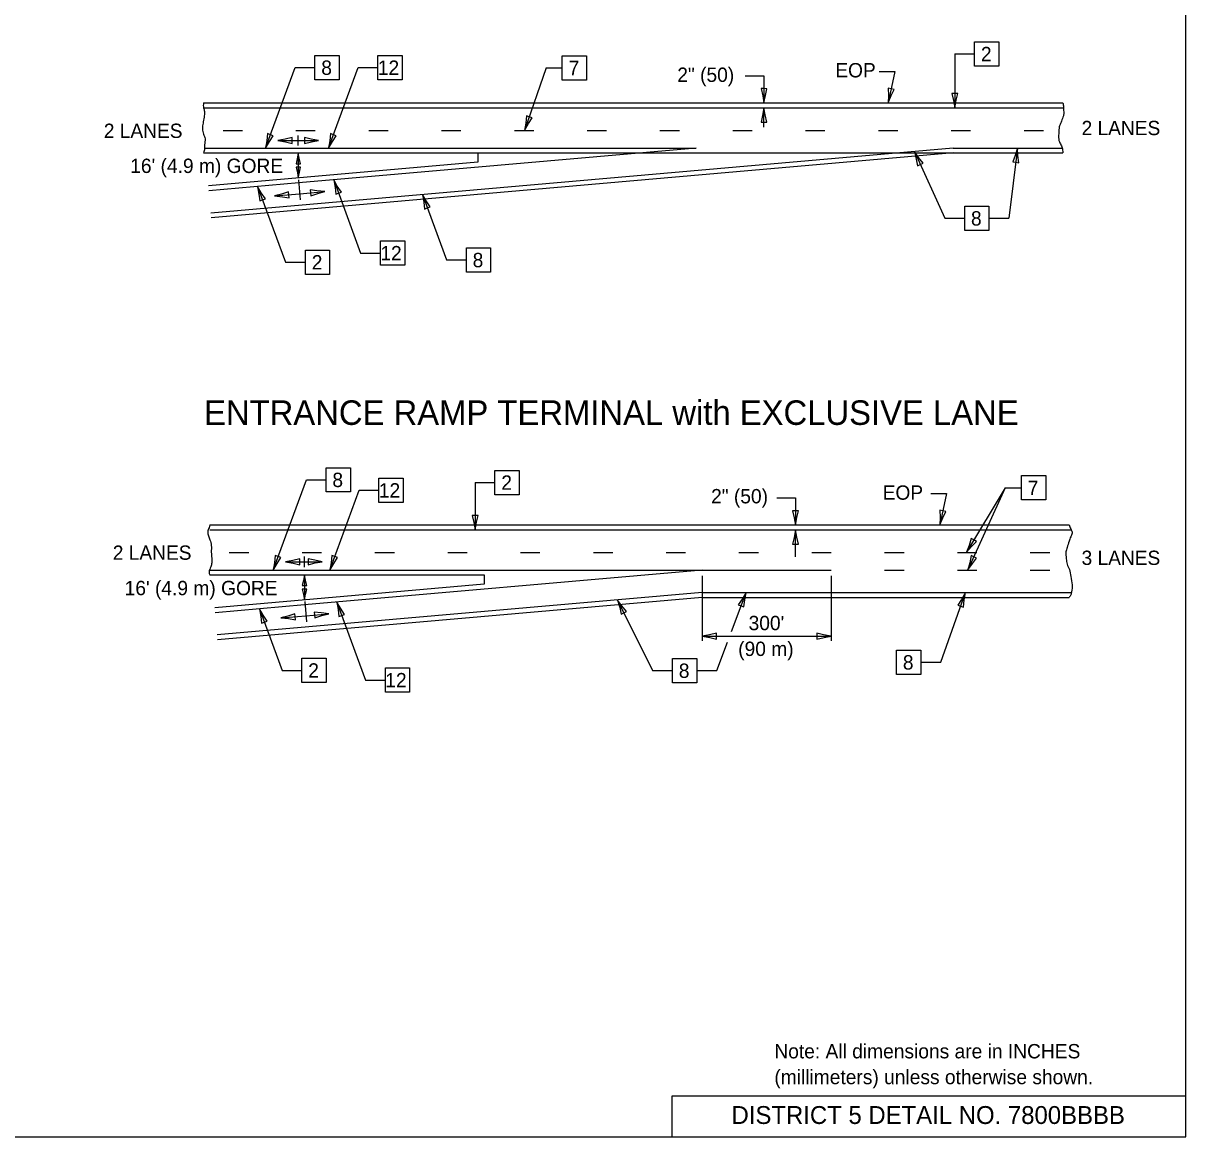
# Model space of a CAD drawing. Extents: x 2261959 to 2263219, y -3123482 to -3123082.
# Drawn here: x 2262361.8 to 2262589.3, y -3123482.2 to -3123264.2 of the extents above; entities that cross this region are included whole.
import ezdxf

# ---------------------------------------------------------------- set-up
doc = ezdxf.new("R2010")
doc.units = 0
for name, color, linetype in [('Default', 7, 'Continuous'), ('RD_Pr_Roadway_Dimensions', 7, 'Continuous'), ('RD_Pr_Roadway_Items', 7, 'Continuous'), ('RD_Pr_Roadway_Notes', 7, 'Continuous'), ('SH_General_Details', 7, 'Continuous')]:
    doc.layers.add(name, color=color, linetype=linetype)

msp = doc.modelspace()

# ---------------------------------------------------------------- linework, layer by layer
at = {"layer": 'Default'}
msp.add_lwpolyline([(2261959.29, -3123482.2), (2262589.29, -3123482.2), (2262589.29, -3123082.2), (2261959.29, -3123082.2)], close=True, dxfattribs=at)
at = {"layer": 'RD_Pr_Roadway_Dimensions'}
for p, q in [((2262503.08, -3123274.52), (2262506.74, -3123274.52)), ((2262506.74, -3123274.52), (2262506.74, -3123279.83)), ((2262506.74, -3123284.56), (2262506.74, -3123280.78)), ((2262415.59, -3123289.62), (2262415.59, -3123294.53)), ((2262509.26, -3123357.14), (2262512.93, -3123357.14)), ((2262512.93, -3123357.14), (2262512.93, -3123362.45)), ((2262512.93, -3123368.71), (2262512.93, -3123363.4)), ((2262416.82, -3123372.22), (2262416.82, -3123377.13)), ((2262494.66, -3123372.4), (2262494.66, -3123385.15)), ((2262519.91, -3123372.4), (2262519.91, -3123385.15)), ((2262494.66, -3123384.2), (2262519.91, -3123384.2))]:
    msp.add_line(p, q, dxfattribs=at)
for points in [[(2262507.33, -3123277.04), (2262506.74, -3123277.03), (2262506.16, -3123277.03), (2262506.5, -3123278.43), (2262506.74, -3123279.83), (2262507.02, -3123278.34)], [(2262506.16, -3123283.58), (2262506.74, -3123283.58), (2262507.33, -3123283.58), (2262506.99, -3123282.18), (2262506.74, -3123280.78), (2262506.47, -3123282.27)], [(2262415.15, -3123291.72), (2262415.59, -3123291.72), (2262416.03, -3123291.72), (2262415.78, -3123290.67), (2262415.59, -3123289.62), (2262415.39, -3123290.74)], [(2262416.03, -3123292.43), (2262415.59, -3123292.43), (2262415.15, -3123292.43), (2262415.41, -3123293.48), (2262415.59, -3123294.53), (2262415.8, -3123293.41)], [(2262513.51, -3123359.65), (2262512.93, -3123359.65), (2262512.34, -3123359.65), (2262512.68, -3123361.05), (2262512.93, -3123362.45), (2262513.2, -3123360.96)], [(2262512.34, -3123366.2), (2262512.93, -3123366.2), (2262513.51, -3123366.2), (2262513.17, -3123364.8), (2262512.93, -3123363.4), (2262512.66, -3123364.89)], [(2262416.38, -3123374.32), (2262416.82, -3123374.32), (2262417.26, -3123374.32), (2262417, -3123373.27), (2262416.82, -3123372.22), (2262416.61, -3123373.34)], [(2262417.26, -3123375.03), (2262416.82, -3123375.03), (2262416.38, -3123375.03), (2262416.64, -3123376.08), (2262416.82, -3123377.13), (2262417.02, -3123376.01)], [(2262497.46, -3123384.79), (2262497.46, -3123384.2), (2262497.46, -3123383.62), (2262496.06, -3123383.96), (2262494.66, -3123384.2), (2262496.15, -3123384.47)], [(2262517.11, -3123383.62), (2262517.11, -3123384.2), (2262517.11, -3123384.79), (2262518.51, -3123384.44), (2262519.91, -3123384.2), (2262518.41, -3123383.93)]]:
    msp.add_lwpolyline(points, close=True, dxfattribs=at)
at = {"layer": 'RD_Pr_Roadway_Items'}
for p, q in [((2262397.07, -3123279.83), (2262565.24, -3123279.83)), ((2262397.07, -3123280.78), (2262565.36, -3123280.78)), ((2262400.87, -3123285.2), (2262404.67, -3123285.2)), ((2262415.12, -3123285.2), (2262418.92, -3123285.2)), ((2262429.37, -3123285.2), (2262433.17, -3123285.2)), ((2262443.62, -3123285.2), (2262447.43, -3123285.2)), ((2262457.88, -3123285.2), (2262461.68, -3123285.2)), ((2262472.13, -3123285.2), (2262475.93, -3123285.2)), ((2262486.38, -3123285.2), (2262490.18, -3123285.2)), ((2262500.63, -3123285.2), (2262504.43, -3123285.2)), ((2262514.88, -3123285.2), (2262518.68, -3123285.2)), ((2262529.13, -3123285.2), (2262532.93, -3123285.2)), ((2262543.39, -3123285.2), (2262547.19, -3123285.2)), ((2262557.64, -3123285.2), (2262561.44, -3123285.2)), ((2262397.26, -3123288.67), (2262415.59, -3123288.67)), ((2262543.78, -3123288.67), (2262398.49, -3123301.39)), ((2262415.59, -3123288.67), (2262493.44, -3123288.67)), ((2262493.44, -3123288.67), (2262415.68, -3123295.47)), ((2262543.78, -3123288.67), (2262565.11, -3123288.67)), ((2262397.07, -3123289.62), (2262565.24, -3123289.62)), ((2262543.86, -3123289.62), (2262398.57, -3123302.33)), ((2262450.75, -3123289.62), (2262450.75, -3123291.45)), ((2262450.75, -3123291.45), (2262398.02, -3123296.06)), ((2262415.68, -3123295.47), (2262398.11, -3123297.01)), ((2262398.29, -3123362.43), (2262566.47, -3123362.43)), ((2262398.29, -3123363.38), (2262566.84, -3123363.38)), ((2262402.09, -3123367.8), (2262405.89, -3123367.8)), ((2262416.35, -3123367.8), (2262420.15, -3123367.8)), ((2262430.6, -3123367.8), (2262434.4, -3123367.8)), ((2262444.85, -3123367.8), (2262448.65, -3123367.8)), ((2262459.1, -3123367.8), (2262462.9, -3123367.8)), ((2262473.35, -3123367.8), (2262477.15, -3123367.8)), ((2262487.6, -3123367.8), (2262491.41, -3123367.8)), ((2262501.85, -3123367.8), (2262505.65, -3123367.8)), ((2262516.11, -3123367.8), (2262519.91, -3123367.8)), ((2262530.36, -3123367.8), (2262534.16, -3123367.8)), ((2262544.61, -3123367.8), (2262548.41, -3123367.8)), ((2262558.86, -3123367.8), (2262562.67, -3123367.8)), ((2262398.29, -3123371.27), (2262416.82, -3123371.27)), ((2262398.29, -3123372.22), (2262451.97, -3123372.22)), ((2262494.66, -3123371.27), (2262416.82, -3123378.08)), ((2262416.82, -3123371.27), (2262494.66, -3123371.27)), ((2262451.97, -3123372.22), (2262451.97, -3123374.05)), ((2262494.66, -3123371.27), (2262519.91, -3123371.27)), ((2262530.36, -3123371.27), (2262534.16, -3123371.27)), ((2262544.61, -3123371.27), (2262548.41, -3123371.27)), ((2262558.86, -3123371.27), (2262562.67, -3123371.27)), ((2262451.97, -3123374.05), (2262399.25, -3123378.66)), ((2262494.66, -3123375.68), (2262399.72, -3123383.98)), ((2262494.66, -3123376.63), (2262399.8, -3123384.93)), ((2262494.66, -3123375.68), (2262566.95, -3123375.68)), ((2262494.66, -3123376.63), (2262566.47, -3123376.63)), ((2262416.82, -3123378.08), (2262399.33, -3123379.61))]:
    msp.add_line(p, q, dxfattribs=at)
for points in [[(2262397.07, -3123279.83), (2262397, -3123280.36), (2262397.07, -3123280.77), (2262397.22, -3123281.5), (2262397.15, -3123282.64), (2262396.96, -3123283.78), (2262396.84, -3123284.88), (2262397.03, -3123285.91), (2262397.34, -3123286.86), (2262397.26, -3123288), (2262397.26, -3123288.81), (2262397.07, -3123289.56)], [(2262565.24, -3123279.83), (2262565.32, -3123280.2), (2262565.36, -3123280.59), (2262565.36, -3123281.07), (2262565.41, -3123282.03), (2262565.23, -3123282.64), (2262564.88, -3123283.61), (2262564.53, -3123284.52), (2262564.45, -3123285.61), (2262564.4, -3123286.62), (2262564.66, -3123287.66), (2262565.06, -3123288.45), (2262565.19, -3123289.06), (2262565.24, -3123289.62)], [(2262398.29, -3123362.43), (2262398.13, -3123362.97), (2262397.87, -3123363.76), (2262398.04, -3123364.55), (2262398.3, -3123365.33), (2262398.57, -3123366.47), (2262398.57, -3123367.78), (2262398.66, -3123368.91), (2262398.66, -3123369.87), (2262398.48, -3123370.66), (2262398.13, -3123371.62), (2262398.29, -3123372.22)], [(2262566.47, -3123362.43), (2262566.78, -3123363.19), (2262567.05, -3123364.07), (2262566.78, -3123364.77), (2262566.44, -3123365.64), (2262566.08, -3123366.86), (2262565.82, -3123367.73), (2262565.91, -3123369.04), (2262566.08, -3123370.09), (2262566.52, -3123371.14), (2262566.78, -3123372.53), (2262567.05, -3123374.19), (2262566.96, -3123375.5), (2262566.78, -3123376.11), (2262566.47, -3123376.63)]]:
    msp.add_spline(points, degree=3, dxfattribs=at)
at = {"layer": 'RD_Pr_Roadway_Notes'}
for p, q in [((2262544.07, -3123270.24), (2262544.07, -3123280.78)), ((2262544.07, -3123270.24), (2262547.96, -3123270.24)), ((2262409.18, -3123288.67), (2262414.97, -3123272.91)), ((2262414.97, -3123272.91), (2262418.86, -3123272.91)), ((2262421.5, -3123288.67), (2262427.29, -3123272.91)), ((2262427.29, -3123272.91), (2262431.18, -3123272.91)), ((2262464.09, -3123272.97), (2262459.88, -3123285.2)), ((2262464.09, -3123272.97), (2262467.27, -3123272.97)), ((2262529.31, -3123273.64), (2262532.36, -3123273.64)), ((2262532.36, -3123273.64), (2262531.07, -3123279.81)), ((2262415.59, -3123288.18), (2262415.59, -3123286.17)), ((2262411.61, -3123287.18), (2262419.58, -3123287.18)), ((2262556.37, -3123288.67), (2262554.67, -3123302.41)), ((2262536.18, -3123289.34), (2262542.13, -3123302.41)), ((2262415.62, -3123294.87), (2262415.97, -3123298.8)), ((2262422.52, -3123294.87), (2262427.79, -3123309.22)), ((2262407.63, -3123296.18), (2262413.08, -3123311.01)), ((2262410.97, -3123298.04), (2262415.87, -3123297.61)), ((2262415.87, -3123297.61), (2262420.76, -3123297.17)), ((2262439.89, -3123297.76), (2262444.59, -3123310.57)), ((2262542.13, -3123302.41), (2262546.02, -3123302.41)), ((2262550.77, -3123302.41), (2262554.67, -3123302.41)), ((2262427.79, -3123309.22), (2262431.68, -3123309.22)), ((2262413.08, -3123311.01), (2262416.98, -3123311.01)), ((2262444.59, -3123310.57), (2262448.49, -3123310.57)), ((2262410.68, -3123371.27), (2262417.17, -3123353.61)), ((2262417.17, -3123353.61), (2262421.04, -3123353.61)), ((2262450.19, -3123354.14), (2262450.19, -3123363.39)), ((2262450.19, -3123354.14), (2262454.09, -3123354.14)), ((2262421.75, -3123371.27), (2262427.48, -3123355.66)), ((2262427.48, -3123355.66), (2262431.38, -3123355.66)), ((2262539.4, -3123356.26), (2262542.45, -3123356.26)), ((2262542.45, -3123356.26), (2262541.16, -3123362.43)), ((2262553.95, -3123355.17), (2262546.38, -3123367.78)), ((2262553.95, -3123355.17), (2262546.66, -3123371.24)), ((2262553.95, -3123355.17), (2262557.14, -3123355.17)), ((2262416.82, -3123370.68), (2262416.82, -3123368.59)), ((2262413.12, -3123369.64), (2262420.3, -3123369.64)), ((2262416.85, -3123377.45), (2262417.19, -3123381.4)), ((2262423.13, -3123377.53), (2262428.75, -3123392.82)), ((2262478.08, -3123377.13), (2262484.95, -3123390.96)), ((2262500.38, -3123383.32), (2262503.26, -3123375.68)), ((2262541.34, -3123389.32), (2262546.15, -3123375.68)), ((2262408, -3123378.85), (2262412.43, -3123390.92)), ((2262417.09, -3123380.21), (2262421.57, -3123379.81)), ((2262412.2, -3123380.64), (2262417.09, -3123380.21)), ((2262497.49, -3123390.96), (2262499.6, -3123385.38)), ((2262412.43, -3123390.92), (2262416.3, -3123390.92)), ((2262484.95, -3123390.96), (2262488.84, -3123390.96)), ((2262493.6, -3123390.96), (2262497.49, -3123390.96)), ((2262537.44, -3123389.32), (2262541.34, -3123389.32)), ((2262428.75, -3123392.82), (2262432.64, -3123392.82))]:
    msp.add_line(p, q, dxfattribs=at)
for points in [[(2262547.96, -3123272.61), (2262547.96, -3123267.86), (2262552.71, -3123267.86), (2262552.71, -3123272.61)], [(2262418.86, -3123275.29), (2262418.86, -3123270.54), (2262423.62, -3123270.54), (2262423.62, -3123275.29)], [(2262431.18, -3123275.29), (2262431.18, -3123270.54), (2262435.94, -3123270.54), (2262435.94, -3123275.29)], [(2262467.27, -3123275.35), (2262467.27, -3123270.6), (2262472.02, -3123270.6), (2262472.02, -3123275.35)], [(2262532.22, -3123277.19), (2262531.64, -3123277.07), (2262531.07, -3123276.95), (2262531.12, -3123278.39), (2262531.07, -3123279.81), (2262531.64, -3123278.4)], [(2262544.65, -3123277.98), (2262544.07, -3123277.98), (2262543.48, -3123277.98), (2262543.82, -3123279.38), (2262544.07, -3123280.78), (2262544.34, -3123279.29)], [(2262461.35, -3123282.75), (2262460.79, -3123282.55), (2262460.24, -3123282.36), (2262460.11, -3123283.8), (2262459.88, -3123285.2), (2262460.62, -3123283.88)], [(2262410.7, -3123286.24), (2262410.15, -3123286.04), (2262409.6, -3123285.84), (2262409.44, -3123287.27), (2262409.18, -3123288.67), (2262409.95, -3123287.36)], [(2262414.4, -3123287.76), (2262414.41, -3123287.18), (2262414.41, -3123286.59), (2262413, -3123286.93), (2262411.61, -3123287.18), (2262413.1, -3123287.45)], [(2262416.78, -3123286.59), (2262416.78, -3123287.18), (2262416.78, -3123287.76), (2262418.18, -3123287.42), (2262419.58, -3123287.18), (2262418.09, -3123286.9)], [(2262423.02, -3123286.24), (2262422.47, -3123286.04), (2262421.92, -3123285.84), (2262421.76, -3123287.27), (2262421.5, -3123288.67), (2262422.27, -3123287.36)], [(2262555.45, -3123291.38), (2262556.03, -3123291.45), (2262556.61, -3123291.52), (2262556.44, -3123290.09), (2262556.37, -3123288.67), (2262555.92, -3123290.12)], [(2262536.81, -3123292.13), (2262537.34, -3123291.89), (2262537.87, -3123291.64), (2262536.98, -3123290.51), (2262536.18, -3123289.34), (2262536.55, -3123290.81)], [(2262422.94, -3123297.7), (2262423.49, -3123297.5), (2262424.04, -3123297.3), (2262423.23, -3123296.11), (2262422.52, -3123294.87), (2262422.78, -3123296.37)], [(2262408.05, -3123299.01), (2262408.6, -3123298.81), (2262409.15, -3123298.6), (2262408.34, -3123297.41), (2262407.63, -3123296.18), (2262407.89, -3123297.67)], [(2262413.81, -3123298.37), (2262413.76, -3123297.79), (2262413.71, -3123297.21), (2262412.34, -3123297.67), (2262410.97, -3123298.04), (2262412.48, -3123298.18)], [(2262417.92, -3123296.84), (2262417.97, -3123297.42), (2262418.02, -3123298), (2262419.39, -3123297.54), (2262420.76, -3123297.17), (2262419.25, -3123297.03)], [(2262440.3, -3123300.59), (2262440.85, -3123300.39), (2262441.4, -3123300.19), (2262440.6, -3123299), (2262439.89, -3123297.76), (2262440.15, -3123299.26)], [(2262546.02, -3123304.79), (2262546.02, -3123300.03), (2262550.77, -3123300.03), (2262550.77, -3123304.79)], [(2262431.68, -3123311.6), (2262431.68, -3123306.85), (2262436.43, -3123306.85), (2262436.43, -3123311.6)], [(2262416.98, -3123313.39), (2262416.98, -3123308.64), (2262421.73, -3123308.64), (2262421.73, -3123313.39)], [(2262448.49, -3123312.95), (2262448.49, -3123308.2), (2262453.24, -3123308.2), (2262453.24, -3123312.95)], [(2262421.04, -3123355.98), (2262421.04, -3123351.23), (2262425.79, -3123351.23), (2262425.79, -3123355.98)], [(2262454.09, -3123356.51), (2262454.09, -3123351.76), (2262458.84, -3123351.76), (2262458.84, -3123356.51)], [(2262557.14, -3123357.55), (2262557.14, -3123352.79), (2262561.89, -3123352.79), (2262561.89, -3123357.55)], [(2262431.38, -3123358.03), (2262431.38, -3123353.28), (2262436.13, -3123353.28), (2262436.13, -3123358.03)], [(2262542.31, -3123359.81), (2262541.73, -3123359.69), (2262541.16, -3123359.57), (2262541.21, -3123361.01), (2262541.16, -3123362.43), (2262541.73, -3123361.03)], [(2262450.78, -3123360.6), (2262450.19, -3123360.59), (2262449.61, -3123360.59), (2262449.95, -3123361.99), (2262450.19, -3123363.39), (2262450.46, -3123361.9)], [(2262548.32, -3123365.68), (2262547.82, -3123365.38), (2262547.32, -3123365.08), (2262546.89, -3123366.45), (2262546.38, -3123367.78), (2262547.38, -3123366.64)], [(2262412.2, -3123368.84), (2262411.65, -3123368.64), (2262411.1, -3123368.44), (2262410.94, -3123369.87), (2262410.68, -3123371.27), (2262411.45, -3123369.96)], [(2262423.26, -3123368.84), (2262422.72, -3123368.64), (2262422.17, -3123368.44), (2262422.01, -3123369.87), (2262421.75, -3123371.27), (2262422.52, -3123369.96)], [(2262548.35, -3123368.94), (2262547.82, -3123368.69), (2262547.28, -3123368.45), (2262547.02, -3123369.87), (2262546.66, -3123371.24), (2262547.52, -3123369.99)], [(2262415.92, -3123370.22), (2262415.92, -3123369.64), (2262415.92, -3123369.05), (2262414.52, -3123369.39), (2262413.12, -3123369.64), (2262414.61, -3123369.91)], [(2262417.5, -3123369.05), (2262417.5, -3123369.64), (2262417.5, -3123370.22), (2262418.9, -3123369.88), (2262420.3, -3123369.64), (2262418.81, -3123369.36)], [(2262423.55, -3123380.36), (2262424.1, -3123380.16), (2262424.65, -3123379.95), (2262423.84, -3123378.76), (2262423.13, -3123377.53), (2262423.39, -3123379.02)], [(2262478.8, -3123379.89), (2262479.32, -3123379.64), (2262479.85, -3123379.38), (2262478.92, -3123378.27), (2262478.08, -3123377.13), (2262478.5, -3123378.59)], [(2262501.72, -3123378.09), (2262502.27, -3123378.3), (2262502.82, -3123378.5), (2262502.99, -3123377.07), (2262503.26, -3123375.68), (2262502.48, -3123376.98)], [(2262544.67, -3123378.12), (2262545.22, -3123378.32), (2262545.77, -3123378.51), (2262545.91, -3123377.08), (2262546.15, -3123375.68), (2262545.4, -3123377)], [(2262408.41, -3123381.68), (2262408.96, -3123381.48), (2262409.51, -3123381.28), (2262408.71, -3123380.08), (2262408, -3123378.85), (2262408.26, -3123380.35)], [(2262415.04, -3123380.98), (2262414.99, -3123380.39), (2262414.93, -3123379.81), (2262413.57, -3123380.27), (2262412.2, -3123380.64), (2262413.71, -3123380.78)], [(2262418.73, -3123379.48), (2262418.78, -3123380.06), (2262418.83, -3123380.64), (2262420.2, -3123380.18), (2262421.57, -3123379.81), (2262420.06, -3123379.67)], [(2262532.69, -3123391.7), (2262532.69, -3123386.95), (2262537.44, -3123386.95), (2262537.44, -3123391.7)], [(2262416.3, -3123393.29), (2262416.3, -3123388.54), (2262421.05, -3123388.54), (2262421.05, -3123393.29)], [(2262488.84, -3123393.34), (2262488.84, -3123388.59), (2262493.6, -3123388.59), (2262493.6, -3123393.34)], [(2262432.64, -3123395.19), (2262432.64, -3123390.44), (2262437.39, -3123390.44), (2262437.39, -3123395.19)]]:
    msp.add_lwpolyline(points, close=True, dxfattribs=at)
at = {"layer": 'SH_General_Details'}
for p, q in [((2262488.77, -3123474.19), (2262589.29, -3123474.19)), ((2262488.77, -3123482.2), (2262488.77, -3123474.19))]:
    msp.add_line(p, q, dxfattribs=at)

# ---------------------------------------------------------------- texts
at = {"layer": 'RD_Pr_Roadway_Dimensions'}
for s, p in [('2" (50)', (2262489.77, -3123275.71)), ("16' (4.9 m) GORE", (2262382.7, -3123293.54)), ('2" (50)', (2262496.39, -3123358.21)), ("16' (4.9 m) GORE", (2262381.61, -3123376.19)), ("300'", (2262503.73, -3123383.04)), ('(90 m)', (2262501.69, -3123388.09))]:
    msp.add_text(s, height=2.808, dxfattribs=at).set_placement(p)
at = {"layer": 'RD_Pr_Roadway_Notes'}
for s, height, p in [('2', 2.81, (2262549.2, -3123271.66)), ('8', 2.81, (2262420.09, -3123274.33)), ('12', 2.808, (2262431.16, -3123274.33)), ('7', 2.81, (2262468.5, -3123274.39)), ('EOP', 2.8, (2262520.7, -3123274.82)), ('2 LANES', 2.8, (2262377.53, -3123286.68)), ('2 LANES', 2.8, (2262568.9, -3123286.13)), ('8', 2.81, (2262547.25, -3123303.83)), ('2', 2.81, (2262418.23, -3123312.43)), ('12', 2.808, (2262431.66, -3123310.64)), ('8', 2.81, (2262449.72, -3123311.99)), ('ENTRANCE RAMP TERMINAL with EXCLUSIVE LANE', 4.8, (2262397.15, -3123342.85)), ('8', 2.81, (2262422.27, -3123355.02)), ('2', 2.81, (2262455.33, -3123355.55)), ('12', 2.808, (2262431.36, -3123357.07)), ('EOP', 2.8, (2262529.97, -3123357.5)), ('7', 2.81, (2262558.36, -3123356.59)), ('2 LANES', 2.8, (2262379.29, -3123369.26)), ('3 LANES', 2.8, (2262568.9, -3123370.27)), ('8', 2.81, (2262533.92, -3123390.74)), ('2', 2.81, (2262417.54, -3123392.33)), ('12', 2.808, (2262432.62, -3123394.23)), ('8', 2.81, (2262490.07, -3123392.38)), ('Note: All dimensions are in INCHES', 2.808, (2262508.77, -3123466.86)), ('(millimeters) unless otherwise shown.', 2.808, (2262508.77, -3123471.91))]:
    msp.add_text(s, height=height, dxfattribs=at).set_placement(p)
at = {"layer": 'SH_General_Details'}
msp.add_text('DISTRICT 5 DETAIL NO. 7800BBBB', height=3.5, dxfattribs=at).set_placement((2262500.39, -3123479.7))

doc.saveas('drawing.dxf')
